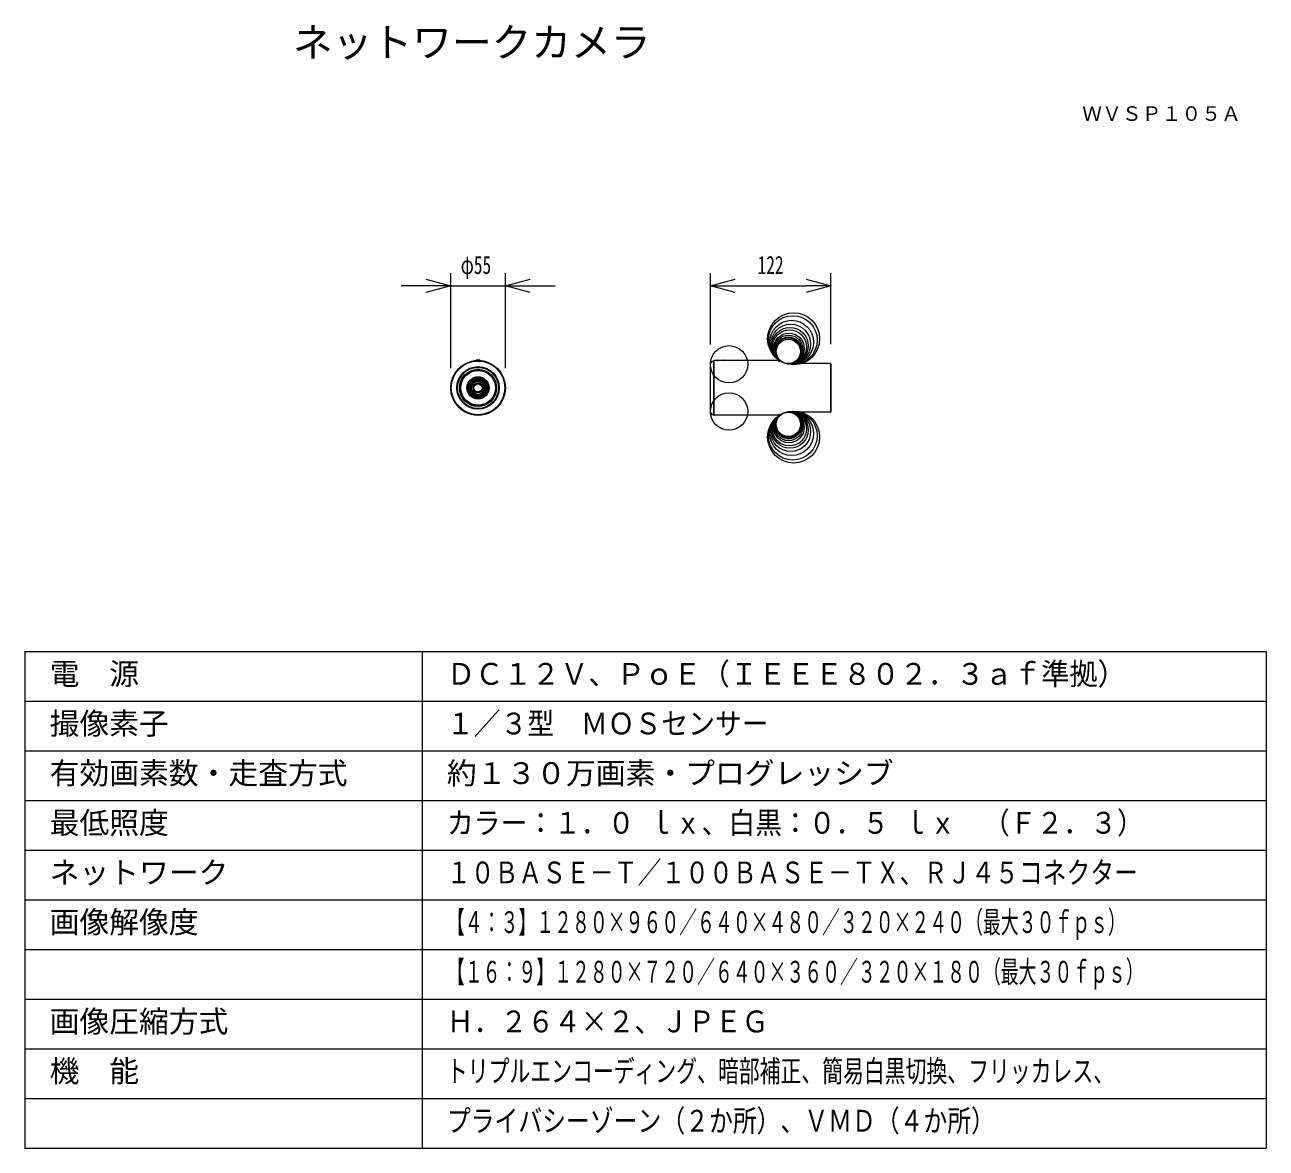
# Model space of a CAD drawing. Units: millimetres, scale not verified. Extents: x -62 to 63, y -56 to 57.
import ezdxf
from ezdxf.enums import TextEntityAlignment as Align

# ---------------------------------------------------------------- set-up
doc = ezdxf.new("R2010")
doc.units = ezdxf.units.MM
doc.header["$LTSCALE"] = 0.125
for name, color, linetype, lineweight in [('0-0_0', 7, 'Continuous', 20), ('0-2_WAKU', 1, 'Continuous', 18), ('0-4_SUNPO', 3, 'Continuous', 18), ('0-5_GAIKEI', 7, 'Continuous', 18)]:
    doc.layers.add(name, color=color, linetype=linetype, lineweight=lineweight)
doc.layers.add('0-1_MOJI1', color=7, linetype='Continuous')
doc.layers.add('0-3_TOUROKU', color=7, linetype='Continuous')
doc.styles.add('ＭＳ ゴシック', font='')
doc.styles.get('ＭＳ ゴシック').set_extended_font_data('MS Gothic')

# ---------------------------------------------------------------- blocks, each defined once
blk = doc.blocks.new('_Open30')
at = {"layer": '0-0_0'}
blk.add_line((0, 0), (-1, 0), dxfattribs=at)
blk.add_lwpolyline([(-1, 0.26795), (0, 0), (-1, -0.26795)], dxfattribs=at)
blk = doc.blocks.new('D1')
at = {"layer": '0-4_SUNPO'}
for p, q in [((44.8884, 335.5519), (44.8884, 345.0893)), ((50.3884, 335.5519), (50.3884, 345.0893)), ((42.3884, 343.8393), (39.8884, 343.8393)), ((44.8884, 343.8393), (50.3884, 343.8393)), ((52.8884, 343.8393), (55.3884, 343.8393))]:
    blk.add_line(p, q, dxfattribs=at)
at = {"layer": '0-4_SUNPO', "xscale": 2.5, "yscale": 2.5}
blk.add_blockref('_Open30', (44.8884, 343.8393), dxfattribs=at)
at = {"layer": '0-4_SUNPO', "xscale": 2.5, "yscale": 2.5, "rotation": 180}
blk.add_blockref('_Open30', (50.3884, 343.8393), dxfattribs=at)
at = {"layer": '0-4_SUNPO', "color": 7, "style": 'ＭＳ ゴシック', "width": 0.7}
blk.add_text('φ55', height=1.833, dxfattribs=at).set_placement((45.8884, 344.4643), align=Align.BOTTOM_LEFT)
blk = doc.blocks.new('D2')
at = {"layer": '0-4_SUNPO'}
for p, q in [((71.0343, 337.9269), (71.0343, 345.0893)), ((83.1643, 337.9469), (83.1643, 345.0893)), ((73.5343, 343.8393), (80.6643, 343.8393))]:
    blk.add_line(p, q, dxfattribs=at)
at = {"layer": '0-4_SUNPO', "xscale": 2.5, "yscale": 2.5, "rotation": 180}
blk.add_blockref('_Open30', (71.0343, 343.8393), dxfattribs=at)
at = {"layer": '0-4_SUNPO', "xscale": 2.5, "yscale": 2.5}
blk.add_blockref('_Open30', (83.1643, 343.8393), dxfattribs=at)
at = {"layer": '0-4_SUNPO', "color": 7, "style": 'ＭＳ ゴシック', "width": 0.7}
blk.add_text('122', height=1.833, dxfattribs=at).set_placement((75.7868, 344.4643), align=Align.BOTTOM_LEFT)

msp = doc.modelspace()

# ---------------------------------------------------------------- linework, layer by layer
at = {"layer": '0-2_WAKU', "color": 4}
for p, q in [((-62.4907, -6.3716), (-62.4907, -56.3716)), ((-62.4907, -6.3716), (62.5093, -6.3716)), ((-22.4907, -6.3716), (-22.4907, -56.3716)), ((62.5093, -6.3716), (62.5093, -56.3716)), ((-62.4907, -56.3716), (62.5093, -56.3716))]:
    msp.add_line(p, q, dxfattribs=at)
at = {"layer": '0-2_WAKU'}
for p, q in [((-62.4907, -11.3716), (62.5093, -11.3716)), ((-62.4907, -16.3716), (62.5093, -16.3716)), ((-62.4907, -21.3716), (62.5093, -21.3716)), ((-62.4907, -26.3716), (62.5093, -26.3716)), ((-62.4907, -31.3716), (62.5093, -31.3716)), ((-62.4907, -36.3716), (62.5093, -36.3716)), ((-62.4907, -41.3716), (62.5093, -41.3716)), ((-62.4907, -46.3716), (62.5093, -46.3716)), ((-62.4907, -51.3716), (62.5093, -51.3716))]:
    msp.add_line(p, q, dxfattribs=at)
at = {"layer": '0-5_GAIKEI'}
for p, q in [((-16.88, 22.9677), (-16.8096, 22.9677)), ((-16.8023, 22.9672), (-16.8096, 22.9677)), ((6.5437, 17.8053), (6.5437, 22.5553)), ((7.1407, 22.9303), (6.9234, 22.9303)), ((7.2134, 22.9677), (7.8704, 22.9677)), ((13.484, 22.9303), (7.9431, 22.9303)), ((18.6237, 22.6253), (14.3886, 22.6253)), ((18.6737, 22.5753), (18.6737, 17.7853)), ((13.484, 17.4303), (6.9234, 17.4303))]:
    msp.add_line(p, q, dxfattribs=at)
at = {"layer": '0-5_GAIKEI', "color": 1}
for p, q in [((6.8734, 22.8803), (6.8734, 17.4803)), ((6.8845, 22.8192), (6.8845, 17.5414)), ((7.8337, 22.9385), (7.2501, 22.9385)), ((18.6479, 22.6068), (18.6479, 17.7538)), ((-17.7008, 20.2303), (-17.9011, 20.2303)), ((-17.7008, 20.1303), (-17.9011, 20.1303)), ((-17.0523, 20.8511), (-17.0523, 20.8772)), ((-16.9969, 20.8652), (-16.9969, 20.8839)), ((-16.7077, 20.8652), (-16.7077, 20.8839)), ((-16.6523, 20.8511), (-16.6523, 20.8772)), ((-16.0038, 20.2303), (-15.8035, 20.2303)), ((-16.0038, 20.1303), (-15.8035, 20.1303))]:
    msp.add_line(p, q, dxfattribs=at)
for points in [[(7.2501, 22.9385), (7.2467, 22.9385), (7.2433, 22.9385), (7.24, 22.9386), (7.2366, 22.9386), (7.2333, 22.9386), (7.2299, 22.9386), (7.2266, 22.9386), (7.2232, 22.9387), (7.2199, 22.9387), (7.2166, 22.9388), (7.2133, 22.9388), (7.2101, 22.9389), (7.2069, 22.9389), (7.2038, 22.939), (7.2007, 22.939), (7.1977, 22.9391), (7.1947, 22.9392), (7.1919, 22.9392), (7.1891, 22.9393), (7.1865, 22.9394), (7.1839, 22.9394), (7.1814, 22.9395), (7.1791, 22.9396)], [(7.8375, 22.9385), (7.8356, 22.9385), (7.8337, 22.9385)], [(7.9047, 22.9396), (7.9034, 22.9395), (7.9021, 22.9395), (7.9007, 22.9394), (7.8993, 22.9394), (7.8979, 22.9394), (7.8965, 22.9393), (7.895, 22.9393), (7.8935, 22.9392), (7.892, 22.9392), (7.8904, 22.9392), (7.8888, 22.9391), (7.8872, 22.9391), (7.8856, 22.9391), (7.8839, 22.939), (7.8822, 22.939), (7.8805, 22.939), (7.8787, 22.9389), (7.877, 22.9389), (7.8752, 22.9389), (7.8734, 22.9388), (7.8716, 22.9388), (7.8698, 22.9388), (7.8679, 22.9388), (7.8661, 22.9387), (7.8642, 22.9387), (7.8623, 22.9387), (7.8604, 22.9387), (7.8585, 22.9387), (7.8566, 22.9386), (7.8547, 22.9386), (7.8528, 22.9386), (7.8509, 22.9386), (7.849, 22.9386), (7.8471, 22.9386), (7.8452, 22.9386), (7.8433, 22.9385), (7.8413, 22.9385), (7.8394, 22.9385), (7.8375, 22.9385)]]:
    msp.add_lwpolyline(points, dxfattribs=at)
at = {"layer": '0-5_GAIKEI'}
for points in [[(13.5108, 22.9225), (13.5123, 22.9216), (13.5233, 22.9146), (13.5483, 22.8989)], [(18.6237, 17.7353), (14.6737, 17.7353), (14.3886, 17.7353)], [(13.5483, 17.4617), (13.5233, 17.446), (13.5123, 17.439), (13.5108, 17.4381)]]:
    msp.add_lwpolyline(points, dxfattribs=at)
for centre, radius in [((14.9258, 25.1254), 2.6181), ((14.8447, 24.9876), 2.4583), ((14.7266, 24.7744), 2.2146), ((14.6317, 24.5864), 2.0039), ((14.5594, 24.427), 1.8289), ((14.5128, 24.314), 1.7067), ((14.456, 24.1573), 1.54), ((14.4266, 24.0572), 1.4357), ((14.4048, 23.9658), 1.3418), ((14.396, 23.92), 1.2951), ((14.3888, 23.8572), 1.2319), ((14.3886, 23.8485), 1.2232), ((8.4237, 22.5553), 1.88), ((-16.8523, 20.1803), 2.75), ((-16.9559, 22.9784), 0.05), ((-16.9551, 22.9743), 0.0459), ((-16.8811, 22.9221), 0.0456), ((-16.8816, 22.9277), 0.04), ((-16.8083, 22.9277), 0.04), ((-16.7335, 22.9778), 0.05), ((6.6048, 22.7565), 0.05), ((13.484, 22.8803), 0.05), ((8.4237, 17.8053), 1.88), ((6.6048, 17.6041), 0.05), ((14.9258, 15.2352), 2.6181), ((14.8447, 15.373), 2.4583), ((14.7266, 15.5862), 2.2146), ((14.6317, 15.7742), 2.0039), ((14.5594, 15.9336), 1.8289), ((14.5128, 16.0466), 1.7067), ((14.456, 16.2034), 1.54), ((14.4266, 16.3032), 1.4359), ((14.4048, 16.3948), 1.3418), ((14.396, 16.4406), 1.2951), ((14.3886, 16.5062), 1.2291), ((14.3886, 16.5121), 1.2232), ((13.484, 17.4803), 0.05)]:
    msp.add_circle(centre, radius, dxfattribs=at)
at = {"layer": '0-5_GAIKEI', "color": 1}
for radius in [2.7, 2.14, 2.07, 1.87, 1.86, 1.82, 1.76, 1.75, 1.12, 1.05, 0.85, 0.81, 0.8, 0.73, 0.725, 0.7, 0.65, 0.5, 0.41]:
    msp.add_circle((-16.8523, 20.1803), radius, dxfattribs=at)
for centre, radius, start, end in [((-16.8523, 20.1838), 2.7354, 359.92594, 180.07406), ((-16.8517, 20.2217), 2.7185, 89.07786, 90.63277), ((-16.8523, 20.1768), 2.7354, 179.92594, 0.07406), ((-16.8523, 20.1803), 1.04, 2.75567, 177.24433), ((-16.8523, 20.1803), 1.04, 182.75567, 357.24433), ((-16.8523, 20.1803), 1.03, 177.21756, 182.78244), ((-16.8523, 20.1803), 0.99, 2.89496, 177.10504), ((-16.8523, 20.1803), 0.99, 182.89496, 357.10504), ((-16.8523, 20.1803), 0.94, 3.04909, 176.95091), ((-16.8523, 20.1803), 0.94, 183.04909, 356.95091), ((-16.8523, 20.1803), 0.93, 3.0819, 176.9181), ((-16.8523, 20.1803), 0.93, 183.0819, 356.9181), ((-16.8523, 20.1803), 1.03, 357.21756, 2.78244)]:
    msp.add_arc(centre, radius, start, end, dxfattribs=at)
at = {"layer": '0-5_GAIKEI'}
for centre, radius, start, end in [((6.9897, 21.877), 1.01, 96.6119, 113.64012), ((6.9234, 22.8803), 0.05, 90, 180), ((7.1404, 22.9803), 0.05, 270.27106, 324.23582), ((7.2134, 22.9277), 0.04, 89.99954, 144.22161), ((7.8704, 22.9277), 0.04, 35.77899, 90.29457), ((7.9434, 22.9803), 0.05, 215.76422, 269.72535), ((18.6237, 22.5753), 0.05, 0, 90), ((6.9897, 18.4836), 1.01, 246.35988, 263.3881), ((18.6237, 17.7853), 0.05, 270, 0), ((6.9234, 17.4803), 0.05, 180, 270)]:
    msp.add_arc(centre, radius, start, end, dxfattribs=at)

# ---------------------------------------------------------------- block references
at = {"layer": '0-4_SUNPO'}
for name in ['D1', 'D2']:
    msp.add_blockref(name, (-64.4907, -313.3716), dxfattribs=at)

# ---------------------------------------------------------------- texts
at = {"layer": '0-1_MOJI1', "style": 'ＭＳ ゴシック'}
for s, height, p in [('ネットワークカメラ', 2.933, (-35.4907, 52.6284)), ('電\u3000源', 2.199, (-59.9907, -10.3716)), ('撮像素子', 2.199, (-59.9907, -15.3716)), ('有効画素数・走査方式', 2.199, (-59.9907, -20.3716)), ('約１３０万画素・プログレッシブ', 2.199, (-19.9907, -20.3716)), ('最低照度', 2.199, (-59.9907, -25.3716)), ('ネットワーク', 2.199, (-59.9907, -30.3716)), ('画像解像度', 2.199, (-59.9907, -35.3716)), ('画像圧縮方式', 2.199, (-59.9907, -45.3716)), ('機\u3000能', 2.199, (-59.9907, -50.3716))]:
    msp.add_text(s, height=height, dxfattribs=at).set_placement(p, align=Align.BOTTOM_LEFT)
for s, width, p in [('ＤＣ１２Ｖ、ＰｏＥ（ＩＥＥＥ８０２．３ａｆ準拠）', 0.95, (-19.9907, -10.3716)), ('１／３型\u3000ＭＯＳセンサー', 0.9, (-19.9907, -15.3716)), ('カラー：１．０ ｌｘ、白黒：０．５ ｌｘ\u3000（Ｆ２．３）', 0.9, (-19.9907, -25.3716)), ('１０ＢＡＳＥ－Ｔ／１００ＢＡＳＥ－ＴＸ、ＲＪ４５コネクター', 0.8, (-19.9907, -30.3716)), ('【４：３】１２８０×９６０／６４０×４８０／３２０×２４０（最大３０ｆｐｓ）', 0.6, (-19.9907, -35.3716)), ('【１６：９】１２８０×７２０／６４０×３６０／３２０×１８０（最大３０ｆｐｓ）', 0.6, (-19.9907, -40.3716)), ('Ｈ．２６４×２、ＪＰＥＧ', 0.9, (-19.9907, -45.3716)), ('トリプルエンコーディング、暗部補正、簡易白黒切換、フリッカレス、', 0.7, (-19.9907, -50.3716)), ('プライバシーゾーン（２か所）、ＶＭＤ（４か所）', 0.8, (-19.9907, -55.3716))]:
    msp.add_text(s, height=2.199, dxfattribs=dict(at, width=width)).set_placement(p, align=Align.BOTTOM_LEFT)
at = {"layer": '0-3_TOUROKU', "style": 'ＭＳ ゴシック'}
msp.add_text('ＷＶＳＰ１０５Ａ', height=1.466, dxfattribs=at).set_placement((43.976, 46.6284), align=Align.BOTTOM_LEFT)

doc.saveas('drawing.dxf')
